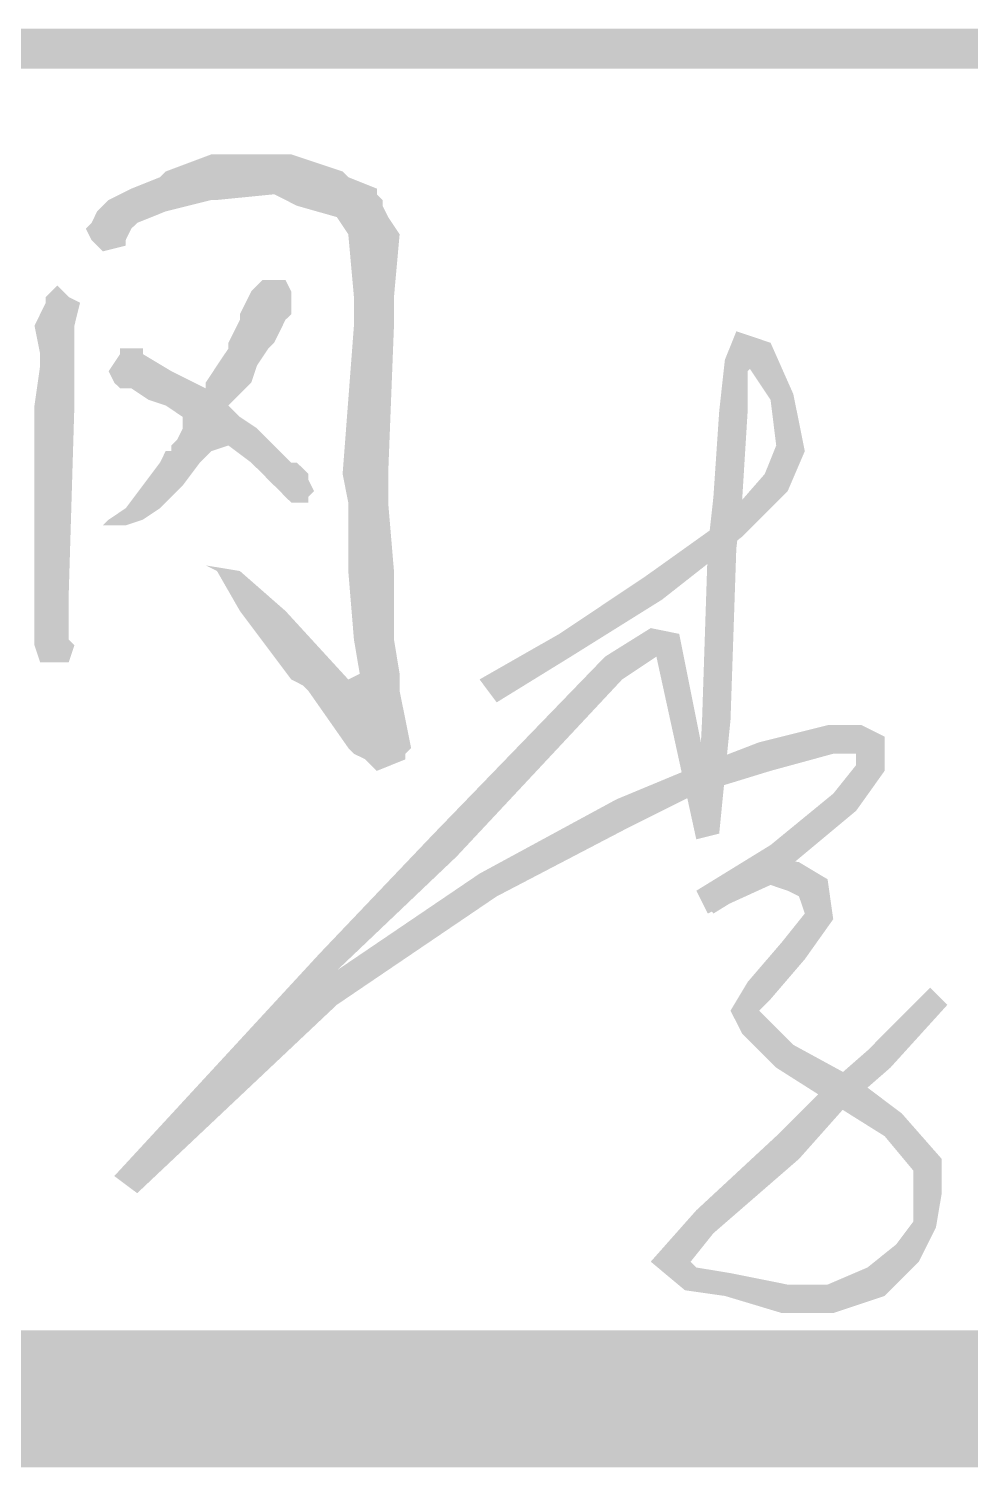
# Model space of a CAD drawing. Header units: inches. Extents: x 20 to 409, y 5 to 283.
# Drawn here: x 316.03 to 323.01, y 5.1 to 15.77 of the extents above; entities that cross this region are included whole.
import ezdxf

# ---------------------------------------------------------------- set-up
doc = ezdxf.new("R2010")
doc.units = ezdxf.units.IN
doc.header["$MEASUREMENT"] = 0
doc.layers.add('C00-00-00', color=7, linetype='Continuous')

msp = doc.modelspace()

# ---------------------------------------------------------------- hatches: boundary and pattern name
at = {"layer": 'C00-00-00'}
h = msp.add_hatch(color=0, dxfattribs=at)
h.dxf.hatch_style = 2
h.paths.add_polyline_path([(28.33, 15.766), (28.33, 15.469), (408.314, 15.766)])
h = msp.add_hatch(color=0, dxfattribs=at)
h.dxf.hatch_style = 2
h.paths.add_polyline_path([(28.33, 15.469), (408.314, 15.766), (408.314, 15.469)])
h = msp.add_hatch(color=0, dxfattribs=at)
h.dxf.hatch_style = 2
h.paths.add_polyline_path([(317.382, 14.834), (317.043, 14.707), (318.356, 14.707)])
h = msp.add_hatch(color=0, dxfattribs=at)
h.dxf.hatch_style = 2
h.paths.add_polyline_path([(317.382, 14.834), (317.975, 14.834), (318.356, 14.707)])
h = msp.add_hatch(color=0, dxfattribs=at)
h.dxf.hatch_style = 2
h.paths.add_polyline_path([(317.001, 14.665), (316.789, 14.58), (318.61, 14.58)])
h = msp.add_hatch(color=0, dxfattribs=at)
h.dxf.hatch_style = 2
h.paths.add_polyline_path([(317.043, 14.707), (317.001, 14.665), (318.398, 14.665)])
h = msp.add_hatch(color=0, dxfattribs=at)
h.dxf.hatch_style = 2
h.paths.add_polyline_path([(317.001, 14.665), (318.398, 14.665), (318.61, 14.58)])
h = msp.add_hatch(color=0, dxfattribs=at)
h.dxf.hatch_style = 2
h.paths.add_polyline_path([(317.043, 14.707), (318.356, 14.707), (318.398, 14.665)])
h = msp.add_hatch(color=0, dxfattribs=at)
h.dxf.hatch_style = 2
h.paths.add_polyline_path([(316.705, 14.538), (316.62, 14.496), (317.424, 14.496)])
h = msp.add_hatch(color=0, dxfattribs=at)
h.dxf.hatch_style = 2
h.paths.add_polyline_path([(316.789, 14.58), (316.705, 14.538), (318.61, 14.538)])
h = msp.add_hatch(color=0, dxfattribs=at)
h.dxf.hatch_style = 2
h.paths.add_polyline_path([(316.705, 14.538), (317.848, 14.538), (317.424, 14.496)])
h = msp.add_hatch(color=0, dxfattribs=at)
h.dxf.hatch_style = 2
h.paths.add_polyline_path([(316.789, 14.58), (318.61, 14.58), (318.61, 14.538)])
h = msp.add_hatch(color=0, dxfattribs=at)
h.dxf.hatch_style = 2
h.paths.add_polyline_path([(317.848, 14.538), (317.932, 14.496), (318.652, 14.496)])
h = msp.add_hatch(color=0, dxfattribs=at)
h.dxf.hatch_style = 2
h.paths.add_polyline_path([(317.848, 14.538), (318.61, 14.538), (318.652, 14.496)])
h = msp.add_hatch(color=0, dxfattribs=at)
h.dxf.hatch_style = 2
h.paths.add_polyline_path([(316.535, 14.411), (316.493, 14.326), (316.832, 14.326)])
h = msp.add_hatch(color=0, dxfattribs=at)
h.dxf.hatch_style = 2
h.paths.add_polyline_path([(316.62, 14.496), (316.535, 14.411), (317.043, 14.411)])
h = msp.add_hatch(color=0, dxfattribs=at)
h.dxf.hatch_style = 2
h.paths.add_polyline_path([(316.535, 14.411), (317.043, 14.411), (316.832, 14.326)])
h = msp.add_hatch(color=0, dxfattribs=at)
h.dxf.hatch_style = 2
h.paths.add_polyline_path([(316.62, 14.496), (317.382, 14.496), (317.043, 14.411)])
h = msp.add_hatch(color=0, dxfattribs=at)
h.dxf.hatch_style = 2
h.paths.add_polyline_path([(317.932, 14.496), (318.017, 14.453), (318.652, 14.453)])
h = msp.add_hatch(color=0, dxfattribs=at)
h.dxf.hatch_style = 2
h.paths.add_polyline_path([(317.932, 14.496), (318.652, 14.496), (318.652, 14.453)])
h = msp.add_hatch(color=0, dxfattribs=at)
h.dxf.hatch_style = 2
h.paths.add_polyline_path([(318.017, 14.453), (318.313, 14.369), (318.694, 14.369)])
h = msp.add_hatch(color=0, dxfattribs=at)
h.dxf.hatch_style = 2
h.paths.add_polyline_path([(318.017, 14.453), (318.652, 14.453), (318.694, 14.369)])
h = msp.add_hatch(color=0, dxfattribs=at)
h.dxf.hatch_style = 2
h.paths.add_polyline_path([(316.493, 14.326), (316.451, 14.284), (316.789, 14.284)])
h = msp.add_hatch(color=0, dxfattribs=at)
h.dxf.hatch_style = 2
h.paths.add_polyline_path([(316.493, 14.326), (316.832, 14.326), (316.789, 14.284)])
h = msp.add_hatch(color=0, dxfattribs=at)
h.dxf.hatch_style = 2
h.paths.add_polyline_path([(318.313, 14.369), (318.398, 14.242), (318.779, 14.242)])
h = msp.add_hatch(color=0, dxfattribs=at)
h.dxf.hatch_style = 2
h.paths.add_polyline_path([(318.313, 14.369), (318.694, 14.369), (318.779, 14.242)])
h = msp.add_hatch(color=0, dxfattribs=at)
h.dxf.hatch_style = 2
h.paths.add_polyline_path([(316.451, 14.284), (316.493, 14.199), (316.747, 14.199)])
h = msp.add_hatch(color=0, dxfattribs=at)
h.dxf.hatch_style = 2
h.paths.add_polyline_path([(316.451, 14.284), (316.789, 14.284), (316.747, 14.199)])
h = msp.add_hatch(color=0, dxfattribs=at)
h.dxf.hatch_style = 2
h.paths.add_polyline_path([(316.493, 14.199), (316.535, 14.157), (316.747, 14.157)])
h = msp.add_hatch(color=0, dxfattribs=at)
h.dxf.hatch_style = 2
h.paths.add_polyline_path([(316.493, 14.199), (316.747, 14.199), (316.747, 14.157)])
h = msp.add_hatch(color=0, dxfattribs=at)
h.dxf.hatch_style = 2
h.paths.add_polyline_path([(318.398, 14.242), (318.44, 13.776), (318.737, 13.776)])
h = msp.add_hatch(color=0, dxfattribs=at)
h.dxf.hatch_style = 2
h.paths.add_polyline_path([(318.398, 14.242), (318.779, 14.242), (318.737, 13.776)])
h = msp.add_hatch(color=0, dxfattribs=at)
h.dxf.hatch_style = 2
h.paths.add_polyline_path([(316.535, 14.157), (316.747, 14.157), (316.578, 14.115)])
h = msp.add_hatch(color=0, dxfattribs=at)
h.dxf.hatch_style = 2
h.paths.add_polyline_path([(317.763, 13.903), (317.678, 13.818), (317.975, 13.818)])
h = msp.add_hatch(color=0, dxfattribs=at)
h.dxf.hatch_style = 2
h.paths.add_polyline_path([(317.763, 13.903), (317.932, 13.903), (317.975, 13.818)])
h = msp.add_hatch(color=0, dxfattribs=at)
h.dxf.hatch_style = 2
h.paths.add_polyline_path([(316.239, 13.861), (316.154, 13.776), (316.324, 13.776)])
h = msp.add_hatch(color=0, dxfattribs=at)
h.dxf.hatch_style = 2
h.paths.add_polyline_path([(316.154, 13.776), (316.154, 13.734), (316.408, 13.734)])
h = msp.add_hatch(color=0, dxfattribs=at)
h.dxf.hatch_style = 2
h.paths.add_polyline_path([(316.154, 13.776), (316.324, 13.776), (316.408, 13.734)])
h = msp.add_hatch(color=0, dxfattribs=at)
h.dxf.hatch_style = 2
h.paths.add_polyline_path([(317.678, 13.818), (317.636, 13.734), (317.975, 13.734)])
h = msp.add_hatch(color=0, dxfattribs=at)
h.dxf.hatch_style = 2
h.paths.add_polyline_path([(317.678, 13.818), (317.975, 13.818), (317.975, 13.734)])
h = msp.add_hatch(color=0, dxfattribs=at)
h.dxf.hatch_style = 2
h.paths.add_polyline_path([(318.44, 13.776), (318.44, 13.564), (318.737, 13.564)])
h = msp.add_hatch(color=0, dxfattribs=at)
h.dxf.hatch_style = 2
h.paths.add_polyline_path([(318.44, 13.776), (318.737, 13.776), (318.737, 13.564)])
h = msp.add_hatch(color=0, dxfattribs=at)
h.dxf.hatch_style = 2
h.paths.add_polyline_path([(316.154, 13.734), (316.07, 13.564), (316.366, 13.564)])
h = msp.add_hatch(color=0, dxfattribs=at)
h.dxf.hatch_style = 2
h.paths.add_polyline_path([(316.154, 13.734), (316.408, 13.734), (316.366, 13.564)])
h = msp.add_hatch(color=0, dxfattribs=at)
h.dxf.hatch_style = 2
h.paths.add_polyline_path([(317.636, 13.734), (317.594, 13.649), (317.975, 13.649)])
h = msp.add_hatch(color=0, dxfattribs=at)
h.dxf.hatch_style = 2
h.paths.add_polyline_path([(317.636, 13.734), (317.975, 13.734), (317.975, 13.649)])
h = msp.add_hatch(color=0, dxfattribs=at)
h.dxf.hatch_style = 2
h.paths.add_polyline_path([(316.07, 13.564), (316.112, 13.353), (316.366, 13.353)])
h = msp.add_hatch(color=0, dxfattribs=at)
h.dxf.hatch_style = 2
h.paths.add_polyline_path([(316.07, 13.564), (316.366, 13.564), (316.366, 13.353)])
h = msp.add_hatch(color=0, dxfattribs=at)
h.dxf.hatch_style = 2
h.paths.add_polyline_path([(317.594, 13.607), (317.509, 13.437), (317.848, 13.437)])
h = msp.add_hatch(color=0, dxfattribs=at)
h.dxf.hatch_style = 2
h.paths.add_polyline_path([(317.594, 13.649), (317.594, 13.607), (317.932, 13.607)])
h = msp.add_hatch(color=0, dxfattribs=at)
h.dxf.hatch_style = 2
h.paths.add_polyline_path([(317.594, 13.649), (317.975, 13.649), (317.932, 13.607)])
h = msp.add_hatch(color=0, dxfattribs=at)
h.dxf.hatch_style = 2
h.paths.add_polyline_path([(317.594, 13.607), (317.932, 13.607), (317.848, 13.437)])
h = msp.add_hatch(color=0, dxfattribs=at)
h.dxf.hatch_style = 2
h.paths.add_polyline_path([(318.44, 13.564), (318.356, 12.464), (318.694, 12.464)])
h = msp.add_hatch(color=0, dxfattribs=at)
h.dxf.hatch_style = 2
h.paths.add_polyline_path([(318.44, 13.564), (318.737, 13.564), (318.694, 12.464)])
h = msp.add_hatch(color=0, dxfattribs=at)
h.dxf.hatch_style = 2
h.paths.add_polyline_path([(321.277, 13.522), (321.361, 13.226), (321.192, 13.31)])
h = msp.add_hatch(color=0, dxfattribs=at)
h.dxf.hatch_style = 2
h.paths.add_polyline_path([(321.404, 13.268), (321.277, 13.522), (321.531, 13.437)])
h = msp.add_hatch(color=0, dxfattribs=at)
h.dxf.hatch_style = 2
h.paths.add_polyline_path([(321.404, 13.268), (321.277, 13.522), (321.361, 13.226)])
h = msp.add_hatch(color=0, dxfattribs=at)
h.dxf.hatch_style = 2
h.paths.add_polyline_path([(316.112, 13.353), (316.112, 13.268), (316.366, 13.268)])
h = msp.add_hatch(color=0, dxfattribs=at)
h.dxf.hatch_style = 2
h.paths.add_polyline_path([(316.112, 13.353), (316.366, 13.353), (316.366, 13.268)])
h = msp.add_hatch(color=0, dxfattribs=at)
h.dxf.hatch_style = 2
h.paths.add_polyline_path([(316.705, 13.353), (316.62, 13.226), (317.086, 13.226)])
h = msp.add_hatch(color=0, dxfattribs=at)
h.dxf.hatch_style = 2
h.paths.add_polyline_path([(316.705, 13.395), (316.705, 13.353), (316.874, 13.353)])
h = msp.add_hatch(color=0, dxfattribs=at)
h.dxf.hatch_style = 2
h.paths.add_polyline_path([(316.705, 13.395), (316.874, 13.395), (316.874, 13.353)])
h = msp.add_hatch(color=0, dxfattribs=at)
h.dxf.hatch_style = 2
h.paths.add_polyline_path([(316.705, 13.353), (316.874, 13.353), (317.086, 13.226)])
h = msp.add_hatch(color=0, dxfattribs=at)
h.dxf.hatch_style = 2
h.paths.add_polyline_path([(317.509, 13.395), (317.424, 13.268), (317.721, 13.268)])
h = msp.add_hatch(color=0, dxfattribs=at)
h.dxf.hatch_style = 2
h.paths.add_polyline_path([(317.509, 13.437), (317.509, 13.395), (317.805, 13.395)])
h = msp.add_hatch(color=0, dxfattribs=at)
h.dxf.hatch_style = 2
h.paths.add_polyline_path([(317.509, 13.437), (317.848, 13.437), (317.805, 13.395)])
h = msp.add_hatch(color=0, dxfattribs=at)
h.dxf.hatch_style = 2
h.paths.add_polyline_path([(317.509, 13.395), (317.805, 13.395), (317.721, 13.268)])
h = msp.add_hatch(color=0, dxfattribs=at)
h.dxf.hatch_style = 2
h.paths.add_polyline_path([(321.7, 13.056), (321.361, 13.268), (321.531, 13.437)])
h = msp.add_hatch(color=0, dxfattribs=at)
h.dxf.hatch_style = 2
h.paths.add_polyline_path([(316.112, 13.268), (316.07, 12.972), (316.366, 12.972)])
h = msp.add_hatch(color=0, dxfattribs=at)
h.dxf.hatch_style = 2
h.paths.add_polyline_path([(316.112, 13.268), (316.366, 13.268), (316.366, 12.972)])
h = msp.add_hatch(color=0, dxfattribs=at)
h.dxf.hatch_style = 2
h.paths.add_polyline_path([(317.424, 13.268), (317.34, 13.141), (317.678, 13.141)])
h = msp.add_hatch(color=0, dxfattribs=at)
h.dxf.hatch_style = 2
h.paths.add_polyline_path([(317.424, 13.268), (317.721, 13.268), (317.678, 13.141)])
h = msp.add_hatch(color=0, dxfattribs=at)
h.dxf.hatch_style = 2
h.paths.add_polyline_path([(321.192, 13.31), (321.361, 12.929), (321.15, 12.929)])
h = msp.add_hatch(color=0, dxfattribs=at)
h.dxf.hatch_style = 2
h.paths.add_polyline_path([(321.361, 13.226), (321.192, 13.31), (321.361, 12.929)])
h = msp.add_hatch(color=0, dxfattribs=at)
h.dxf.hatch_style = 2
h.paths.add_polyline_path([(321.531, 13.014), (321.7, 13.056), (321.361, 13.268)])
h = msp.add_hatch(color=0, dxfattribs=at)
h.dxf.hatch_style = 2
h.paths.add_polyline_path([(316.62, 13.226), (316.662, 13.141), (317.255, 13.141)])
h = msp.add_hatch(color=0, dxfattribs=at)
h.dxf.hatch_style = 2
h.paths.add_polyline_path([(316.62, 13.226), (317.086, 13.226), (317.255, 13.141)])
h = msp.add_hatch(color=0, dxfattribs=at)
h.dxf.hatch_style = 2
h.paths.add_polyline_path([(316.662, 13.141), (316.705, 13.099), (317.34, 13.099)])
h = msp.add_hatch(color=0, dxfattribs=at)
h.dxf.hatch_style = 2
h.paths.add_polyline_path([(316.662, 13.141), (317.255, 13.141), (317.34, 13.099)])
h = msp.add_hatch(color=0, dxfattribs=at)
h.dxf.hatch_style = 2
h.paths.add_polyline_path([(317.34, 13.141), (317.34, 13.099), (317.636, 13.099)])
h = msp.add_hatch(color=0, dxfattribs=at)
h.dxf.hatch_style = 2
h.paths.add_polyline_path([(317.34, 13.141), (317.678, 13.141), (317.636, 13.099)])
h = msp.add_hatch(color=0, dxfattribs=at)
h.dxf.hatch_style = 2
h.paths.add_polyline_path([(316.789, 13.099), (316.916, 13.014), (317.551, 13.014)])
h = msp.add_hatch(color=0, dxfattribs=at)
h.dxf.hatch_style = 2
h.paths.add_polyline_path([(316.789, 13.099), (317.636, 13.099), (317.551, 13.014)])
h = msp.add_hatch(color=0, dxfattribs=at)
h.dxf.hatch_style = 2
h.paths.add_polyline_path([(321.785, 12.633), (321.531, 13.014), (321.7, 13.056)])
h = msp.add_hatch(color=0, dxfattribs=at)
h.dxf.hatch_style = 2
h.paths.add_polyline_path([(316.07, 12.972), (316.07, 11.575), (316.324, 11.575)])
h = msp.add_hatch(color=0, dxfattribs=at)
h.dxf.hatch_style = 2
h.paths.add_polyline_path([(316.07, 12.972), (316.366, 12.972), (316.324, 11.575)])
h = msp.add_hatch(color=0, dxfattribs=at)
h.dxf.hatch_style = 2
h.paths.add_polyline_path([(316.916, 13.014), (317.043, 12.972), (317.509, 12.972)])
h = msp.add_hatch(color=0, dxfattribs=at)
h.dxf.hatch_style = 2
h.paths.add_polyline_path([(316.916, 13.014), (317.551, 13.014), (317.509, 12.972)])
h = msp.add_hatch(color=0, dxfattribs=at)
h.dxf.hatch_style = 2
h.paths.add_polyline_path([(317.043, 12.972), (317.17, 12.887), (317.594, 12.887)])
h = msp.add_hatch(color=0, dxfattribs=at)
h.dxf.hatch_style = 2
h.paths.add_polyline_path([(317.043, 12.972), (317.509, 12.972), (317.594, 12.887)])
h = msp.add_hatch(color=0, dxfattribs=at)
h.dxf.hatch_style = 2
h.paths.add_polyline_path([(321.15, 12.929), (321.319, 12.252), (321.107, 12.294)])
h = msp.add_hatch(color=0, dxfattribs=at)
h.dxf.hatch_style = 2
h.paths.add_polyline_path([(321.361, 12.929), (321.15, 12.929), (321.319, 12.252)])
h = msp.add_hatch(color=0, dxfattribs=at)
h.dxf.hatch_style = 2
h.paths.add_polyline_path([(321.573, 12.675), (321.785, 12.633), (321.531, 13.014)])
h = msp.add_hatch(color=0, dxfattribs=at)
h.dxf.hatch_style = 2
h.paths.add_polyline_path([(317.17, 12.802), (317.128, 12.718), (317.805, 12.718)])
h = msp.add_hatch(color=0, dxfattribs=at)
h.dxf.hatch_style = 2
h.paths.add_polyline_path([(317.17, 12.887), (317.17, 12.802), (317.721, 12.802)])
h = msp.add_hatch(color=0, dxfattribs=at)
h.dxf.hatch_style = 2
h.paths.add_polyline_path([(317.17, 12.887), (317.594, 12.887), (317.721, 12.802)])
h = msp.add_hatch(color=0, dxfattribs=at)
h.dxf.hatch_style = 2
h.paths.add_polyline_path([(317.17, 12.802), (317.721, 12.802), (317.805, 12.718)])
h = msp.add_hatch(color=0, dxfattribs=at)
h.dxf.hatch_style = 2
h.paths.add_polyline_path([(317.128, 12.718), (317.086, 12.675), (317.848, 12.675)])
h = msp.add_hatch(color=0, dxfattribs=at)
h.dxf.hatch_style = 2
h.paths.add_polyline_path([(317.128, 12.718), (317.805, 12.718), (317.848, 12.675)])
h = msp.add_hatch(color=0, dxfattribs=at)
h.dxf.hatch_style = 2
h.paths.add_polyline_path([(317.043, 12.633), (317.001, 12.548), (317.297, 12.548)])
h = msp.add_hatch(color=0, dxfattribs=at)
h.dxf.hatch_style = 2
h.paths.add_polyline_path([(317.043, 12.633), (317.382, 12.633), (317.297, 12.548)])
h = msp.add_hatch(color=0, dxfattribs=at)
h.dxf.hatch_style = 2
h.paths.add_polyline_path([(317.086, 12.675), (317.086, 12.633), (317.382, 12.633)])
h = msp.add_hatch(color=0, dxfattribs=at)
h.dxf.hatch_style = 2
h.paths.add_polyline_path([(317.086, 12.675), (317.509, 12.675), (317.382, 12.633)])
h = msp.add_hatch(color=0, dxfattribs=at)
h.dxf.hatch_style = 2
h.paths.add_polyline_path([(317.509, 12.675), (317.678, 12.548), (317.975, 12.548)])
h = msp.add_hatch(color=0, dxfattribs=at)
h.dxf.hatch_style = 2
h.paths.add_polyline_path([(317.509, 12.675), (317.848, 12.675), (317.975, 12.548)])
h = msp.add_hatch(color=0, dxfattribs=at)
h.dxf.hatch_style = 2
h.paths.add_polyline_path([(321.488, 12.464), (321.658, 12.337), (321.573, 12.675)])
h = msp.add_hatch(color=0, dxfattribs=at)
h.dxf.hatch_style = 2
h.paths.add_polyline_path([(321.658, 12.337), (321.573, 12.675), (321.785, 12.633)])
h = msp.add_hatch(color=0, dxfattribs=at)
h.dxf.hatch_style = 2
h.paths.add_polyline_path([(317.001, 12.548), (316.874, 12.379), (317.17, 12.379)])
h = msp.add_hatch(color=0, dxfattribs=at)
h.dxf.hatch_style = 2
h.paths.add_polyline_path([(317.001, 12.548), (317.297, 12.548), (317.17, 12.379)])
h = msp.add_hatch(color=0, dxfattribs=at)
h.dxf.hatch_style = 2
h.paths.add_polyline_path([(317.678, 12.548), (317.763, 12.464), (318.102, 12.464)])
h = msp.add_hatch(color=0, dxfattribs=at)
h.dxf.hatch_style = 2
h.paths.add_polyline_path([(317.678, 12.548), (318.017, 12.548), (318.102, 12.464)])
h = msp.add_hatch(color=0, dxfattribs=at)
h.dxf.hatch_style = 2
h.paths.add_polyline_path([(316.874, 12.379), (316.747, 12.21), (317.001, 12.21)])
h = msp.add_hatch(color=0, dxfattribs=at)
h.dxf.hatch_style = 2
h.paths.add_polyline_path([(316.874, 12.379), (317.17, 12.379), (317.001, 12.21)])
h = msp.add_hatch(color=0, dxfattribs=at)
h.dxf.hatch_style = 2
h.paths.add_polyline_path([(317.763, 12.464), (317.805, 12.421), (318.102, 12.421)])
h = msp.add_hatch(color=0, dxfattribs=at)
h.dxf.hatch_style = 2
h.paths.add_polyline_path([(317.763, 12.464), (318.102, 12.464), (318.102, 12.421)])
h = msp.add_hatch(color=0, dxfattribs=at)
h.dxf.hatch_style = 2
h.paths.add_polyline_path([(317.805, 12.421), (317.89, 12.337), (318.144, 12.337)])
h = msp.add_hatch(color=0, dxfattribs=at)
h.dxf.hatch_style = 2
h.paths.add_polyline_path([(317.805, 12.421), (318.102, 12.421), (318.144, 12.337)])
h = msp.add_hatch(color=0, dxfattribs=at)
h.dxf.hatch_style = 2
h.paths.add_polyline_path([(318.356, 12.464), (318.398, 12.252), (318.694, 12.252)])
h = msp.add_hatch(color=0, dxfattribs=at)
h.dxf.hatch_style = 2
h.paths.add_polyline_path([(318.356, 12.464), (318.694, 12.464), (318.694, 12.252)])
h = msp.add_hatch(color=0, dxfattribs=at)
h.dxf.hatch_style = 2
h.paths.add_polyline_path([(321.192, 12.125), (321.319, 11.998), (321.488, 12.464)])
h = msp.add_hatch(color=0, dxfattribs=at)
h.dxf.hatch_style = 2
h.paths.add_polyline_path([(321.319, 11.998), (321.488, 12.464), (321.658, 12.337)])
h = msp.add_hatch(color=0, dxfattribs=at)
h.dxf.hatch_style = 2
h.paths.add_polyline_path([(317.89, 12.337), (317.932, 12.294), (318.102, 12.294)])
h = msp.add_hatch(color=0, dxfattribs=at)
h.dxf.hatch_style = 2
h.paths.add_polyline_path([(317.89, 12.337), (318.144, 12.337), (318.102, 12.294)])
h = msp.add_hatch(color=0, dxfattribs=at)
h.dxf.hatch_style = 2
h.paths.add_polyline_path([(317.932, 12.294), (317.975, 12.252), (318.102, 12.252)])
h = msp.add_hatch(color=0, dxfattribs=at)
h.dxf.hatch_style = 2
h.paths.add_polyline_path([(317.932, 12.294), (318.102, 12.294), (318.102, 12.252)])
h = msp.add_hatch(color=0, dxfattribs=at)
h.dxf.hatch_style = 2
h.paths.add_polyline_path([(321.107, 12.294), (321.277, 11.913), (321.065, 11.913)])
h = msp.add_hatch(color=0, dxfattribs=at)
h.dxf.hatch_style = 2
h.paths.add_polyline_path([(321.319, 12.252), (321.107, 12.294), (321.277, 11.913)])
h = msp.add_hatch(color=0, dxfattribs=at)
h.dxf.hatch_style = 2
h.paths.add_polyline_path([(316.747, 12.21), (316.62, 12.125), (316.874, 12.125)])
h = msp.add_hatch(color=0, dxfattribs=at)
h.dxf.hatch_style = 2
h.paths.add_polyline_path([(316.747, 12.21), (317.001, 12.21), (316.874, 12.125)])
h = msp.add_hatch(color=0, dxfattribs=at)
h.dxf.hatch_style = 2
h.paths.add_polyline_path([(318.398, 12.252), (318.398, 11.744), (318.737, 11.744)])
h = msp.add_hatch(color=0, dxfattribs=at)
h.dxf.hatch_style = 2
h.paths.add_polyline_path([(318.398, 12.252), (318.694, 12.252), (318.737, 11.744)])
h = msp.add_hatch(color=0, dxfattribs=at)
h.dxf.hatch_style = 2
h.paths.add_polyline_path([(316.62, 12.125), (316.578, 12.083), (316.747, 12.083)])
h = msp.add_hatch(color=0, dxfattribs=at)
h.dxf.hatch_style = 2
h.paths.add_polyline_path([(316.62, 12.125), (316.874, 12.125), (316.747, 12.083)])
h = msp.add_hatch(color=0, dxfattribs=at)
h.dxf.hatch_style = 2
h.paths.add_polyline_path([(320.599, 11.702), (320.726, 11.532), (321.192, 12.125)])
h = msp.add_hatch(color=0, dxfattribs=at)
h.dxf.hatch_style = 2
h.paths.add_polyline_path([(320.726, 11.532), (321.192, 12.125), (321.319, 11.998)])
h = msp.add_hatch(color=0, dxfattribs=at)
h.dxf.hatch_style = 2
h.paths.add_polyline_path([(321.065, 11.913), (321.234, 10.643), (321.023, 10.643)])
h = msp.add_hatch(color=0, dxfattribs=at)
h.dxf.hatch_style = 2
h.paths.add_polyline_path([(321.277, 11.913), (321.065, 11.913), (321.234, 10.643)])
h = msp.add_hatch(color=0, dxfattribs=at)
h.dxf.hatch_style = 2
h.paths.add_polyline_path([(317.34, 11.786), (317.424, 11.744), (317.594, 11.744)])
h = msp.add_hatch(color=0, dxfattribs=at)
h.dxf.hatch_style = 2
h.paths.add_polyline_path([(317.424, 11.744), (317.594, 11.448), (317.932, 11.448)])
h = msp.add_hatch(color=0, dxfattribs=at)
h.dxf.hatch_style = 2
h.paths.add_polyline_path([(317.424, 11.744), (317.594, 11.744), (317.932, 11.448)])
h = msp.add_hatch(color=0, dxfattribs=at)
h.dxf.hatch_style = 2
h.paths.add_polyline_path([(318.398, 11.744), (318.44, 11.236), (318.737, 11.236)])
h = msp.add_hatch(color=0, dxfattribs=at)
h.dxf.hatch_style = 2
h.paths.add_polyline_path([(318.398, 11.744), (318.737, 11.744), (318.737, 11.236)])
h = msp.add_hatch(color=0, dxfattribs=at)
h.dxf.hatch_style = 2
h.paths.add_polyline_path([(319.964, 11.278), (320.049, 11.109), (320.599, 11.702)])
h = msp.add_hatch(color=0, dxfattribs=at)
h.dxf.hatch_style = 2
h.paths.add_polyline_path([(320.049, 11.109), (320.599, 11.702), (320.726, 11.532)])
h = msp.add_hatch(color=0, dxfattribs=at)
h.dxf.hatch_style = 2
h.paths.add_polyline_path([(316.07, 11.575), (316.07, 11.236), (316.324, 11.236)])
h = msp.add_hatch(color=0, dxfattribs=at)
h.dxf.hatch_style = 2
h.paths.add_polyline_path([(316.07, 11.575), (316.324, 11.575), (316.324, 11.236)])
h = msp.add_hatch(color=0, dxfattribs=at)
h.dxf.hatch_style = 2
h.paths.add_polyline_path([(317.594, 11.448), (317.975, 10.94), (318.398, 10.94)])
h = msp.add_hatch(color=0, dxfattribs=at)
h.dxf.hatch_style = 2
h.paths.add_polyline_path([(317.594, 11.448), (317.932, 11.448), (318.398, 10.94)])
h = msp.add_hatch(color=0, dxfattribs=at)
h.dxf.hatch_style = 2
h.paths.add_polyline_path([(320.642, 11.321), (320.43, 10.94), (320.303, 11.109)])
h = msp.add_hatch(color=0, dxfattribs=at)
h.dxf.hatch_style = 2
h.paths.add_polyline_path([(320.684, 11.109), (320.642, 11.321), (320.43, 10.94)])
h = msp.add_hatch(color=0, dxfattribs=at)
h.dxf.hatch_style = 2
h.paths.add_polyline_path([(320.684, 11.109), (320.642, 11.321), (320.853, 11.278)])
h = msp.add_hatch(color=0, dxfattribs=at)
h.dxf.hatch_style = 2
h.paths.add_polyline_path([(316.07, 11.236), (316.07, 11.194), (316.366, 11.194)])
h = msp.add_hatch(color=0, dxfattribs=at)
h.dxf.hatch_style = 2
h.paths.add_polyline_path([(316.07, 11.236), (316.324, 11.236), (316.366, 11.194)])
h = msp.add_hatch(color=0, dxfattribs=at)
h.dxf.hatch_style = 2
h.paths.add_polyline_path([(318.44, 11.236), (318.483, 10.982), (318.779, 10.982)])
h = msp.add_hatch(color=0, dxfattribs=at)
h.dxf.hatch_style = 2
h.paths.add_polyline_path([(318.44, 11.236), (318.737, 11.236), (318.779, 10.982)])
h = msp.add_hatch(color=0, dxfattribs=at)
h.dxf.hatch_style = 2
h.paths.add_polyline_path([(319.372, 10.94), (319.499, 10.77), (319.964, 11.278)])
h = msp.add_hatch(color=0, dxfattribs=at)
h.dxf.hatch_style = 2
h.paths.add_polyline_path([(319.499, 10.77), (319.964, 11.278), (320.049, 11.109)])
h = msp.add_hatch(color=0, dxfattribs=at)
h.dxf.hatch_style = 2
h.paths.add_polyline_path([(321.15, 9.797), (320.684, 11.109), (320.853, 11.278)])
h = msp.add_hatch(color=0, dxfattribs=at)
h.dxf.hatch_style = 2
h.paths.add_polyline_path([(316.07, 11.194), (316.112, 11.067), (316.324, 11.067)])
h = msp.add_hatch(color=0, dxfattribs=at)
h.dxf.hatch_style = 2
h.paths.add_polyline_path([(316.07, 11.194), (316.366, 11.194), (316.324, 11.067)])
h = msp.add_hatch(color=0, dxfattribs=at)
h.dxf.hatch_style = 2
h.paths.add_polyline_path([(320.303, 11.109), (319.202, 9.627), (319.033, 9.797)])
h = msp.add_hatch(color=0, dxfattribs=at)
h.dxf.hatch_style = 2
h.paths.add_polyline_path([(320.43, 10.94), (320.303, 11.109), (319.202, 9.627)])
h = msp.add_hatch(color=0, dxfattribs=at)
h.dxf.hatch_style = 2
h.paths.add_polyline_path([(320.98, 9.754), (321.15, 9.797), (320.684, 11.109)])
h = msp.add_hatch(color=0, dxfattribs=at)
h.dxf.hatch_style = 2
h.paths.add_polyline_path([(317.975, 10.94), (318.059, 10.897), (318.779, 10.897)])
h = msp.add_hatch(color=0, dxfattribs=at)
h.dxf.hatch_style = 2
h.paths.add_polyline_path([(317.975, 10.94), (318.779, 10.94), (318.779, 10.897)])
h = msp.add_hatch(color=0, dxfattribs=at)
h.dxf.hatch_style = 2
h.paths.add_polyline_path([(318.059, 10.897), (318.102, 10.855), (318.779, 10.855)])
h = msp.add_hatch(color=0, dxfattribs=at)
h.dxf.hatch_style = 2
h.paths.add_polyline_path([(318.059, 10.897), (318.779, 10.897), (318.779, 10.855)])
h = msp.add_hatch(color=0, dxfattribs=at)
h.dxf.hatch_style = 2
h.paths.add_polyline_path([(318.483, 10.982), (318.398, 10.94), (318.779, 10.94)])
h = msp.add_hatch(color=0, dxfattribs=at)
h.dxf.hatch_style = 2
h.paths.add_polyline_path([(318.483, 10.982), (318.779, 10.982), (318.779, 10.94)])
h = msp.add_hatch(color=0, dxfattribs=at)
h.dxf.hatch_style = 2
h.paths.add_polyline_path([(318.102, 10.855), (318.398, 10.432), (318.864, 10.432)])
h = msp.add_hatch(color=0, dxfattribs=at)
h.dxf.hatch_style = 2
h.paths.add_polyline_path([(318.102, 10.855), (318.779, 10.855), (318.864, 10.432)])
h = msp.add_hatch(color=0, dxfattribs=at)
h.dxf.hatch_style = 2
h.paths.add_polyline_path([(321.023, 10.643), (321.15, 9.797), (320.98, 9.797)])
h = msp.add_hatch(color=0, dxfattribs=at)
h.dxf.hatch_style = 2
h.paths.add_polyline_path([(321.234, 10.643), (321.023, 10.643), (321.15, 9.797)])
h = msp.add_hatch(color=0, dxfattribs=at)
h.dxf.hatch_style = 2
h.paths.add_polyline_path([(321.446, 10.474), (321.531, 10.262), (321.954, 10.601)])
h = msp.add_hatch(color=0, dxfattribs=at)
h.dxf.hatch_style = 2
h.paths.add_polyline_path([(321.531, 10.262), (321.954, 10.601), (321.996, 10.389)])
h = msp.add_hatch(color=0, dxfattribs=at)
h.dxf.hatch_style = 2
h.paths.add_polyline_path([(321.954, 10.601), (321.996, 10.389), (322.208, 10.601)])
h = msp.add_hatch(color=0, dxfattribs=at)
h.dxf.hatch_style = 2
h.paths.add_polyline_path([(321.996, 10.389), (322.208, 10.601), (322.123, 10.389)])
h = msp.add_hatch(color=0, dxfattribs=at)
h.dxf.hatch_style = 2
h.paths.add_polyline_path([(322.208, 10.601), (322.123, 10.389), (322.377, 10.516)])
h = msp.add_hatch(color=0, dxfattribs=at)
h.dxf.hatch_style = 2
h.paths.add_polyline_path([(320.896, 10.262), (320.98, 10.093), (321.446, 10.474)])
h = msp.add_hatch(color=0, dxfattribs=at)
h.dxf.hatch_style = 2
h.paths.add_polyline_path([(320.98, 10.093), (321.446, 10.474), (321.531, 10.262)])
h = msp.add_hatch(color=0, dxfattribs=at)
h.dxf.hatch_style = 2
h.paths.add_polyline_path([(322.123, 10.389), (322.377, 10.516), (322.166, 10.389)])
h = msp.add_hatch(color=0, dxfattribs=at)
h.dxf.hatch_style = 2
h.paths.add_polyline_path([(322.377, 10.516), (322.166, 10.389), (322.377, 10.262)])
h = msp.add_hatch(color=0, dxfattribs=at)
h.dxf.hatch_style = 2
h.paths.add_polyline_path([(318.398, 10.432), (318.44, 10.389), (318.821, 10.389)])
h = msp.add_hatch(color=0, dxfattribs=at)
h.dxf.hatch_style = 2
h.paths.add_polyline_path([(318.398, 10.432), (318.864, 10.432), (318.821, 10.389)])
h = msp.add_hatch(color=0, dxfattribs=at)
h.dxf.hatch_style = 2
h.paths.add_polyline_path([(318.44, 10.389), (318.525, 10.347), (318.821, 10.347)])
h = msp.add_hatch(color=0, dxfattribs=at)
h.dxf.hatch_style = 2
h.paths.add_polyline_path([(318.44, 10.389), (318.821, 10.389), (318.821, 10.347)])
h = msp.add_hatch(color=0, dxfattribs=at)
h.dxf.hatch_style = 2
h.paths.add_polyline_path([(322.166, 10.389), (322.377, 10.262), (322.166, 10.305)])
h = msp.add_hatch(color=0, dxfattribs=at)
h.dxf.hatch_style = 2
h.paths.add_polyline_path([(318.525, 10.347), (318.821, 10.347), (318.61, 10.262)])
h = msp.add_hatch(color=0, dxfattribs=at)
h.dxf.hatch_style = 2
h.paths.add_polyline_path([(320.388, 10.051), (320.472, 9.839), (320.896, 10.262)])
h = msp.add_hatch(color=0, dxfattribs=at)
h.dxf.hatch_style = 2
h.paths.add_polyline_path([(320.472, 9.839), (320.896, 10.262), (320.98, 10.093)])
h = msp.add_hatch(color=0, dxfattribs=at)
h.dxf.hatch_style = 2
h.paths.add_polyline_path([(322.166, 10.305), (322.166, 9.966), (321.996, 10.093)])
h = msp.add_hatch(color=0, dxfattribs=at)
h.dxf.hatch_style = 2
h.paths.add_polyline_path([(322.377, 10.262), (322.166, 10.305), (322.166, 9.966)])
h = msp.add_hatch(color=0, dxfattribs=at)
h.dxf.hatch_style = 2
h.paths.add_polyline_path([(319.372, 9.5), (319.499, 9.331), (320.388, 10.051)])
h = msp.add_hatch(color=0, dxfattribs=at)
h.dxf.hatch_style = 2
h.paths.add_polyline_path([(319.499, 9.331), (320.388, 10.051), (320.472, 9.839)])
h = msp.add_hatch(color=0, dxfattribs=at)
h.dxf.hatch_style = 2
h.paths.add_polyline_path([(321.996, 10.093), (321.658, 9.543), (321.531, 9.712)])
h = msp.add_hatch(color=0, dxfattribs=at)
h.dxf.hatch_style = 2
h.paths.add_polyline_path([(322.166, 9.966), (321.996, 10.093), (321.658, 9.543)])
h = msp.add_hatch(color=0, dxfattribs=at)
h.dxf.hatch_style = 2
h.paths.add_polyline_path([(319.033, 9.797), (318.313, 8.781), (318.186, 8.908)])
h = msp.add_hatch(color=0, dxfattribs=at)
h.dxf.hatch_style = 2
h.paths.add_polyline_path([(319.202, 9.627), (319.033, 9.797), (318.313, 8.781)])
h = msp.add_hatch(color=0, dxfattribs=at)
h.dxf.hatch_style = 2
h.paths.add_polyline_path([(321.531, 9.712), (321.107, 9.204), (320.98, 9.373)])
h = msp.add_hatch(color=0, dxfattribs=at)
h.dxf.hatch_style = 2
h.paths.add_polyline_path([(321.658, 9.543), (321.531, 9.712), (321.107, 9.204)])
h = msp.add_hatch(color=0, dxfattribs=at)
h.dxf.hatch_style = 2
h.paths.add_polyline_path([(320.98, 9.373), (321.065, 9.204), (321.488, 9.627)])
h = msp.add_hatch(color=0, dxfattribs=at)
h.dxf.hatch_style = 2
h.paths.add_polyline_path([(321.065, 9.204), (321.488, 9.627), (321.531, 9.416)])
h = msp.add_hatch(color=0, dxfattribs=at)
h.dxf.hatch_style = 2
h.paths.add_polyline_path([(321.488, 9.627), (321.531, 9.416), (321.742, 9.585)])
h = msp.add_hatch(color=0, dxfattribs=at)
h.dxf.hatch_style = 2
h.paths.add_polyline_path([(318.186, 8.696), (318.313, 8.527), (319.372, 9.5)])
h = msp.add_hatch(color=0, dxfattribs=at)
h.dxf.hatch_style = 2
h.paths.add_polyline_path([(318.313, 8.527), (319.372, 9.5), (319.499, 9.331)])
h = msp.add_hatch(color=0, dxfattribs=at)
h.dxf.hatch_style = 2
h.paths.add_polyline_path([(321.531, 9.416), (321.742, 9.585), (321.658, 9.373)])
h = msp.add_hatch(color=0, dxfattribs=at)
h.dxf.hatch_style = 2
h.paths.add_polyline_path([(321.742, 9.585), (321.658, 9.373), (321.954, 9.458)])
h = msp.add_hatch(color=0, dxfattribs=at)
h.dxf.hatch_style = 2
h.paths.add_polyline_path([(321.658, 9.373), (321.954, 9.458), (321.742, 9.331)])
h = msp.add_hatch(color=0, dxfattribs=at)
h.dxf.hatch_style = 2
h.paths.add_polyline_path([(321.954, 9.458), (321.742, 9.331), (321.996, 9.162)])
h = msp.add_hatch(color=0, dxfattribs=at)
h.dxf.hatch_style = 2
h.paths.add_polyline_path([(321.742, 9.331), (321.996, 9.162), (321.785, 9.204)])
h = msp.add_hatch(color=0, dxfattribs=at)
h.dxf.hatch_style = 2
h.paths.add_polyline_path([(321.785, 9.204), (321.785, 8.865), (321.615, 8.992)])
h = msp.add_hatch(color=0, dxfattribs=at)
h.dxf.hatch_style = 2
h.paths.add_polyline_path([(321.996, 9.162), (321.785, 9.204), (321.785, 8.865)])
h = msp.add_hatch(color=0, dxfattribs=at)
h.dxf.hatch_style = 2
h.paths.add_polyline_path([(321.615, 8.992), (321.531, 8.569), (321.361, 8.696)])
h = msp.add_hatch(color=0, dxfattribs=at)
h.dxf.hatch_style = 2
h.paths.add_polyline_path([(321.785, 8.865), (321.615, 8.992), (321.531, 8.569)])
h = msp.add_hatch(color=0, dxfattribs=at)
h.dxf.hatch_style = 2
h.paths.add_polyline_path([(318.186, 8.908), (316.832, 7.13), (316.662, 7.257)])
h = msp.add_hatch(color=0, dxfattribs=at)
h.dxf.hatch_style = 2
h.paths.add_polyline_path([(318.313, 8.781), (318.186, 8.908), (316.832, 7.13)])
h = msp.add_hatch(color=0, dxfattribs=at)
h.dxf.hatch_style = 2
h.paths.add_polyline_path([(316.705, 7.299), (316.832, 7.13), (318.186, 8.696)])
h = msp.add_hatch(color=0, dxfattribs=at)
h.dxf.hatch_style = 2
h.paths.add_polyline_path([(316.832, 7.13), (318.186, 8.696), (318.313, 8.527)])
h = msp.add_hatch(color=0, dxfattribs=at)
h.dxf.hatch_style = 2
h.paths.add_polyline_path([(321.361, 8.696), (321.446, 8.484), (321.234, 8.484)])
h = msp.add_hatch(color=0, dxfattribs=at)
h.dxf.hatch_style = 2
h.paths.add_polyline_path([(321.531, 8.569), (321.361, 8.696), (321.446, 8.484)])
h = msp.add_hatch(color=0, dxfattribs=at)
h.dxf.hatch_style = 2
h.paths.add_polyline_path([(322.25, 8.188), (322.42, 8.061), (322.716, 8.654)])
h = msp.add_hatch(color=0, dxfattribs=at)
h.dxf.hatch_style = 2
h.paths.add_polyline_path([(322.42, 8.061), (322.716, 8.654), (322.843, 8.527)])
h = msp.add_hatch(color=0, dxfattribs=at)
h.dxf.hatch_style = 2
h.paths.add_polyline_path([(321.446, 8.484), (321.234, 8.484), (321.488, 8.442)])
h = msp.add_hatch(color=0, dxfattribs=at)
h.dxf.hatch_style = 2
h.paths.add_polyline_path([(321.234, 8.484), (321.488, 8.442), (321.319, 8.315)])
h = msp.add_hatch(color=0, dxfattribs=at)
h.dxf.hatch_style = 2
h.paths.add_polyline_path([(321.488, 8.442), (321.319, 8.315), (321.7, 8.23)])
h = msp.add_hatch(color=0, dxfattribs=at)
h.dxf.hatch_style = 2
h.paths.add_polyline_path([(321.319, 8.315), (321.7, 8.23), (321.573, 8.061)])
h = msp.add_hatch(color=0, dxfattribs=at)
h.dxf.hatch_style = 2
h.paths.add_polyline_path([(321.7, 8.23), (321.573, 8.061), (322.166, 7.976)])
h = msp.add_hatch(color=0, dxfattribs=at)
h.dxf.hatch_style = 2
h.paths.add_polyline_path([(321.912, 7.892), (322.081, 7.765), (322.25, 8.188)])
h = msp.add_hatch(color=0, dxfattribs=at)
h.dxf.hatch_style = 2
h.paths.add_polyline_path([(322.081, 7.765), (322.25, 8.188), (322.42, 8.061)])
h = msp.add_hatch(color=0, dxfattribs=at)
h.dxf.hatch_style = 2
h.paths.add_polyline_path([(321.573, 8.061), (322.166, 7.976), (322.039, 7.765)])
h = msp.add_hatch(color=0, dxfattribs=at)
h.dxf.hatch_style = 2
h.paths.add_polyline_path([(322.166, 7.976), (322.039, 7.765), (322.504, 7.722)])
h = msp.add_hatch(color=0, dxfattribs=at)
h.dxf.hatch_style = 2
h.paths.add_polyline_path([(321.573, 7.553), (321.742, 7.384), (321.912, 7.892)])
h = msp.add_hatch(color=0, dxfattribs=at)
h.dxf.hatch_style = 2
h.paths.add_polyline_path([(321.742, 7.384), (321.912, 7.892), (322.081, 7.765)])
h = msp.add_hatch(color=0, dxfattribs=at)
h.dxf.hatch_style = 2
h.paths.add_polyline_path([(322.039, 7.765), (322.504, 7.722), (322.377, 7.553)])
h = msp.add_hatch(color=0, dxfattribs=at)
h.dxf.hatch_style = 2
h.paths.add_polyline_path([(322.504, 7.722), (322.377, 7.553), (322.801, 7.384)])
h = msp.add_hatch(color=0, dxfattribs=at)
h.dxf.hatch_style = 2
h.paths.add_polyline_path([(320.98, 7.003), (321.107, 6.833), (321.573, 7.553)])
h = msp.add_hatch(color=0, dxfattribs=at)
h.dxf.hatch_style = 2
h.paths.add_polyline_path([(321.107, 6.833), (321.573, 7.553), (321.742, 7.384)])
h = msp.add_hatch(color=0, dxfattribs=at)
h.dxf.hatch_style = 2
h.paths.add_polyline_path([(322.377, 7.553), (322.801, 7.384), (322.589, 7.299)])
h = msp.add_hatch(color=0, dxfattribs=at)
h.dxf.hatch_style = 2
h.paths.add_polyline_path([(322.801, 7.384), (322.589, 7.299), (322.801, 7.13)])
h = msp.add_hatch(color=0, dxfattribs=at)
h.dxf.hatch_style = 2
h.paths.add_polyline_path([(322.589, 7.299), (322.801, 7.13), (322.589, 7.13)])
h = msp.add_hatch(color=0, dxfattribs=at)
h.dxf.hatch_style = 2
h.paths.add_polyline_path([(322.801, 7.13), (322.589, 7.13), (322.758, 6.876)])
h = msp.add_hatch(color=0, dxfattribs=at)
h.dxf.hatch_style = 2
h.paths.add_polyline_path([(322.589, 7.13), (322.758, 6.876), (322.589, 6.918)])
h = msp.add_hatch(color=0, dxfattribs=at)
h.dxf.hatch_style = 2
h.paths.add_polyline_path([(320.642, 6.622), (320.938, 6.622), (320.98, 7.003)])
h = msp.add_hatch(color=0, dxfattribs=at)
h.dxf.hatch_style = 2
h.paths.add_polyline_path([(320.938, 6.622), (320.98, 7.003), (321.107, 6.833)])
h = msp.add_hatch(color=0, dxfattribs=at)
h.dxf.hatch_style = 2
h.paths.add_polyline_path([(322.589, 6.918), (322.631, 6.622), (322.462, 6.749)])
h = msp.add_hatch(color=0, dxfattribs=at)
h.dxf.hatch_style = 2
h.paths.add_polyline_path([(322.758, 6.876), (322.589, 6.918), (322.631, 6.622)])
h = msp.add_hatch(color=0, dxfattribs=at)
h.dxf.hatch_style = 2
h.paths.add_polyline_path([(322.462, 6.749), (322.377, 6.368), (322.25, 6.579)])
h = msp.add_hatch(color=0, dxfattribs=at)
h.dxf.hatch_style = 2
h.paths.add_polyline_path([(322.631, 6.622), (322.462, 6.749), (322.377, 6.368)])
h = msp.add_hatch(color=0, dxfattribs=at)
h.dxf.hatch_style = 2
h.paths.add_polyline_path([(320.896, 6.41), (320.98, 6.579), (320.642, 6.622)])
h = msp.add_hatch(color=0, dxfattribs=at)
h.dxf.hatch_style = 2
h.paths.add_polyline_path([(320.98, 6.579), (320.642, 6.622), (320.938, 6.622)])
h = msp.add_hatch(color=0, dxfattribs=at)
h.dxf.hatch_style = 2
h.paths.add_polyline_path([(321.234, 6.537), (320.896, 6.41), (320.98, 6.579)])
h = msp.add_hatch(color=0, dxfattribs=at)
h.dxf.hatch_style = 2
h.paths.add_polyline_path([(321.192, 6.368), (321.234, 6.537), (320.896, 6.41)])
h = msp.add_hatch(color=0, dxfattribs=at)
h.dxf.hatch_style = 2
h.paths.add_polyline_path([(321.658, 6.452), (321.192, 6.368), (321.234, 6.537)])
h = msp.add_hatch(color=0, dxfattribs=at)
h.dxf.hatch_style = 2
h.paths.add_polyline_path([(322.25, 6.579), (321.996, 6.241), (321.954, 6.452)])
h = msp.add_hatch(color=0, dxfattribs=at)
h.dxf.hatch_style = 2
h.paths.add_polyline_path([(322.377, 6.368), (322.25, 6.579), (321.996, 6.241)])
h = msp.add_hatch(color=0, dxfattribs=at)
h.dxf.hatch_style = 2
h.paths.add_polyline_path([(321.615, 6.241), (321.658, 6.452), (321.192, 6.368)])
h = msp.add_hatch(color=0, dxfattribs=at)
h.dxf.hatch_style = 2
h.paths.add_polyline_path([(321.996, 6.241), (321.954, 6.452), (321.615, 6.241)])
h = msp.add_hatch(color=0, dxfattribs=at)
h.dxf.hatch_style = 2
h.paths.add_polyline_path([(321.954, 6.452), (321.615, 6.241), (321.658, 6.452)])
h = msp.add_hatch(color=0, dxfattribs=at)
h.dxf.hatch_style = 2
h.paths.add_polyline_path([(28.838, 6.114), (27.822, 5.098), (407.806, 6.114)])
h = msp.add_hatch(color=0, dxfattribs=at)
h.dxf.hatch_style = 2
h.paths.add_polyline_path([(27.822, 5.098), (407.806, 6.114), (408.822, 5.098)])

doc.saveas('drawing.dxf')
